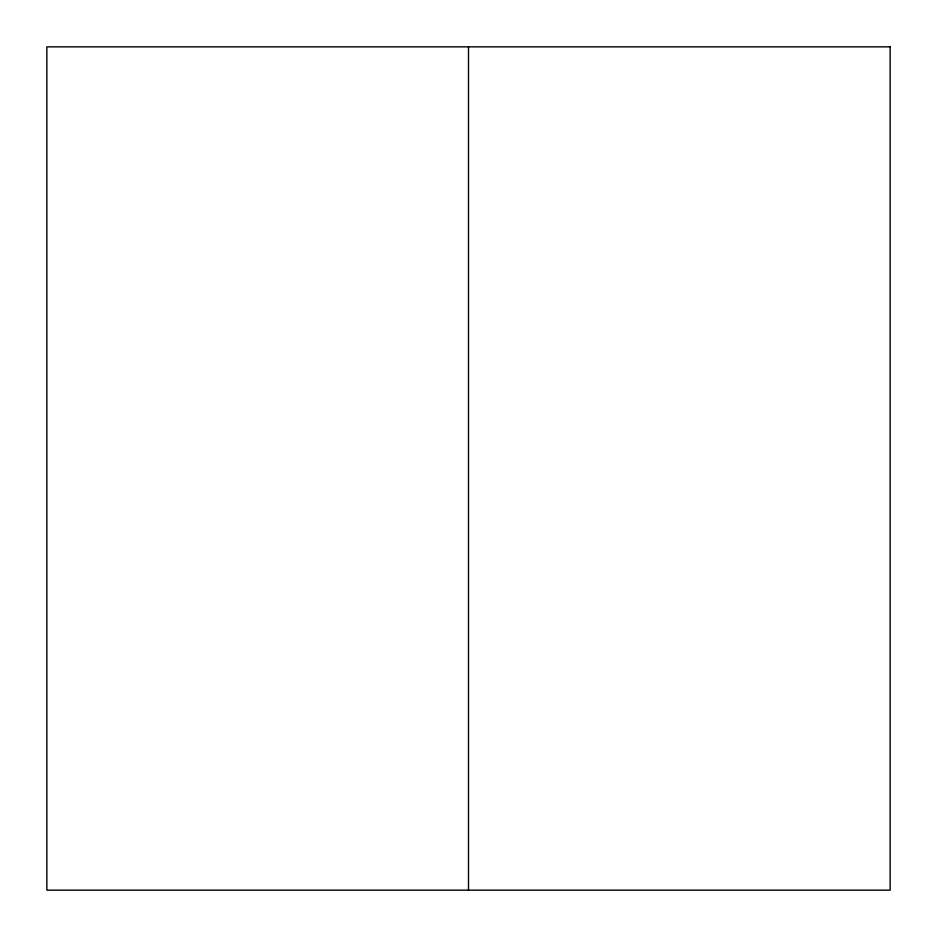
<?xml version="1.0" encoding="UTF-8"?>
<svg xmlns="http://www.w3.org/2000/svg" width="937" height="937" viewBox="0 0 937 937"><rect width="100%" height="100%" fill="white"/><g stroke="black" fill="none" stroke-linecap="round" stroke-linejoin="round"><path stroke-width="1.41" d="M468.5 46.85L468.5 890.15M890.15 46.85L46.85 46.85L46.85 890.15L890.15 890.15L890.15 46.85"/></g></svg>
